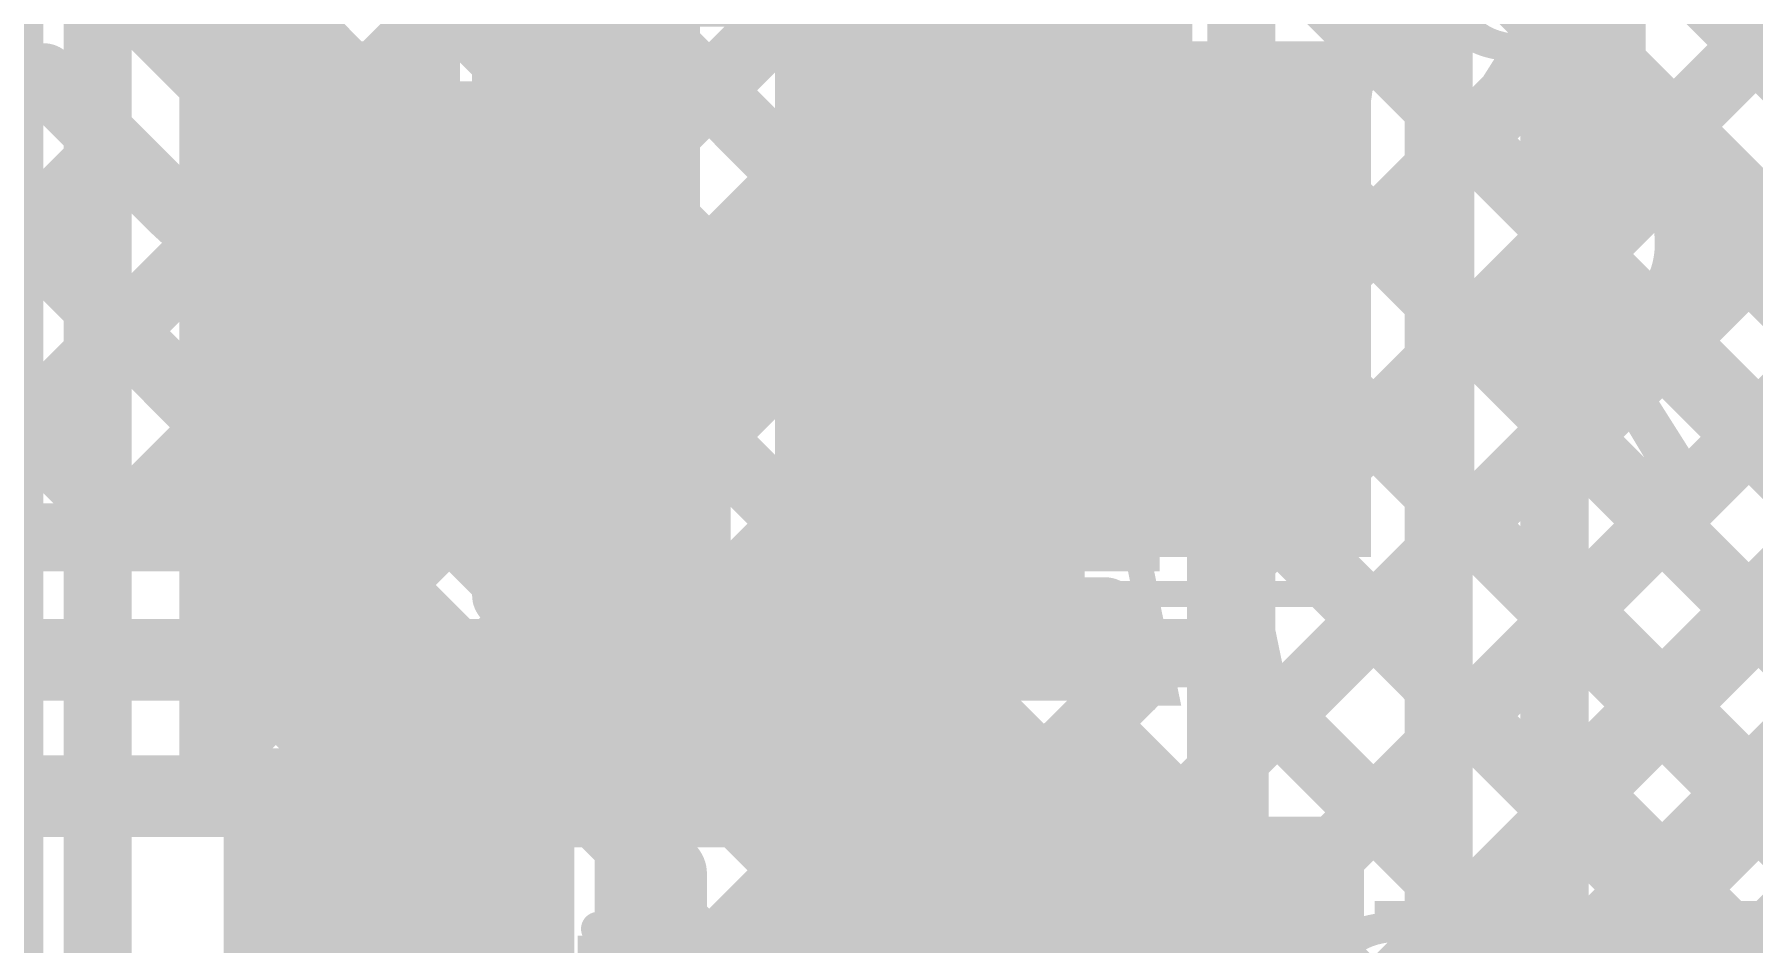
# Model space of a CAD drawing. Header units: millimetres. Extents: x -0.33 to 3.26, y -0.12 to 2.83.
# Drawn here: x 2.2107 to 2.4631, y 1.1175 to 1.2509 of the extents above; entities that cross this region are included whole.
import ezdxf

# ---------------------------------------------------------------- set-up
doc = ezdxf.new("R2010")
doc.units = ezdxf.units.MM
doc.header["$MEASUREMENT"] = 0
for name, color, linetype in [('BottomLayer', 5, 'Continuous'), ('BottomOverlay', 54, 'Continuous'), ('BottomPaste', 16, 'Continuous'), ('BottomSolder', 6, 'Continuous'), ('TopLayer', 1, 'Continuous'), ('TopOverlay', 2, 'Continuous'), ('TopPaste', 8, 'Continuous'), ('TopSolder', 216, 'Continuous'), ('ViaHoleLayer', 16, 'Continuous')]:
    doc.layers.add(name, color=color, linetype=linetype)
doc.styles.add('Arial', font='', dxfattribs={"height": 0.2})
doc.styles.get('Arial').set_extended_font_data('Arial')

# ---------------------------------------------------------------- blocks, each defined once
blk = doc.blocks.new('49MD_8_000_20_20_20_A_46')
at = {"layer": 'TopOverlay', "const_width": 0.01}
blk.add_lwpolyline([(-0.256, -0.094), (0.252, -0.094)], dxfattribs=at)
blk = doc.blocks.new('B3U_1000P_60')
at = {"layer": 'TopLayer'}
for points in [[(-0.08307, 0.03386), (-0.05079, 0.03386), (-0.05079, -0.03386), (-0.08307, -0.03386)], [(0.05079, 0.03386), (0.08307, 0.03386), (0.08307, -0.03386), (0.05079, -0.03386)]]:
    blk.add_hatch(color=1, dxfattribs=at).paths.add_polyline_path(points)
at = {"layer": 'TopPaste'}
for points in [[(-0.08307, 0.03386), (-0.05079, 0.03386), (-0.05079, -0.03386), (-0.08307, -0.03386)], [(0.05079, 0.03386), (0.08307, 0.03386), (0.08307, -0.03386), (0.05079, -0.03386)]]:
    blk.add_hatch(color=8, dxfattribs=at).paths.add_polyline_path(points)
at = {"layer": 'TopSolder'}
for points in [[(-0.08707, 0.03786), (-0.04679, 0.03786), (-0.04679, -0.03786), (-0.08707, -0.03786)], [(0.04679, 0.03786), (0.08707, 0.03786), (0.08707, -0.03786), (0.04679, -0.03786)]]:
    blk.add_hatch(color=216, dxfattribs=at).paths.add_polyline_path(points)
at = {"layer": 'TopOverlay', "const_width": 0.01}
for points in [[(-0.053, 0.054), (0, 0.054)], [(0, 0.054), (0.052, 0.054)], [(-0.053, -0.054), (0, -0.054)], [(0, -0.054), (0.052, -0.054)]]:
    blk.add_lwpolyline(points, dxfattribs=at)
at = {"layer": 'TopOverlay', "const_width": 0.005}
for points in [[(-0.0555, 0.054, 1), (-0.0505, 0.054, 1)], [(-0.0025, 0.054, 1), (0.0025, 0.054, 1)], [(-0.0025, 0.054, 1), (0.0025, 0.054, 1)], [(0.0495, 0.054, 1), (0.0545, 0.054, 1)], [(-0.0555, -0.054, 1), (-0.0505, -0.054, 1)], [(-0.0025, -0.054, 1), (0.0025, -0.054, 1)], [(-0.0025, -0.054, 1), (0.0025, -0.054, 1)], [(0.0495, -0.054, 1), (0.0545, -0.054, 1)]]:
    blk.add_lwpolyline(points, format="xyb", close=True, dxfattribs=at)
blk = doc.blocks.new('R__0402_B_63')
at = {"layer": 'BottomLayer'}
for points in [[(-0.0095, 0.0125), (-0.0095, -0.0125), (-0.0275, -0.0125), (-0.0275, 0.0125)], [(0.0275, 0.0125), (0.0275, -0.0125), (0.0095, -0.0125), (0.0095, 0.0125)]]:
    blk.add_hatch(color=5, dxfattribs=at).paths.add_polyline_path(points)
at = {"layer": 'BottomPaste'}
for points in [[(-0.0095, 0.0125), (-0.0095, -0.0125), (-0.0275, -0.0125), (-0.0275, 0.0125)], [(0.0275, 0.0125), (0.0275, -0.0125), (0.0095, -0.0125), (0.0095, 0.0125)]]:
    blk.add_hatch(color=16, dxfattribs=at).paths.add_polyline_path(points)
at = {"layer": 'BottomSolder'}
for points in [[(-0.0055, 0.0165), (-0.0055, -0.0165), (-0.0315, -0.0165), (-0.0315, 0.0165)], [(0.0315, 0.0165), (0.0315, -0.0165), (0.0055, -0.0165), (0.0055, 0.0165)]]:
    blk.add_hatch(color=6, dxfattribs=at).paths.add_polyline_path(points)
at = {"layer": 'BottomOverlay', "const_width": 0.01}
for points in [[(0.034, 0.019), (-0.034, 0.019)], [(-0.034, 0.019), (-0.034, -0.019)], [(0.034, 0.019), (0.034, -0.019)], [(0.034, -0.019), (-0.034, -0.019)]]:
    blk.add_lwpolyline(points, dxfattribs=at)
at = {"layer": 'BottomOverlay', "const_width": 0.005}
for points in [[(-0.0365, 0.019, 1), (-0.0315, 0.019, 1)], [(-0.0365, 0.019, 1), (-0.0315, 0.019, 1)], [(0.0315, 0.019, 1), (0.0365, 0.019, 1)], [(0.0315, 0.019, 1), (0.0365, 0.019, 1)], [(-0.0365, -0.019, 1), (-0.0315, -0.019, 1)], [(-0.0365, -0.019, 1), (-0.0315, -0.019, 1)], [(0.0315, -0.019, 1), (0.0365, -0.019, 1)], [(0.0315, -0.019, 1), (0.0365, -0.019, 1)]]:
    blk.add_lwpolyline(points, format="xyb", close=True, dxfattribs=at)
blk = doc.blocks.new('C__0402_B_74')
at = {"layer": 'BottomLayer'}
for points in [[(-0.0095, 0.0125), (-0.0095, -0.0125), (-0.0275, -0.0125), (-0.0275, 0.0125)], [(0.0275, 0.0125), (0.0275, -0.0125), (0.0095, -0.0125), (0.0095, 0.0125)]]:
    blk.add_hatch(color=5, dxfattribs=at).paths.add_polyline_path(points)
at = {"layer": 'BottomPaste'}
for points in [[(-0.0095, 0.0125), (-0.0095, -0.0125), (-0.0275, -0.0125), (-0.0275, 0.0125)], [(0.0275, 0.0125), (0.0275, -0.0125), (0.0095, -0.0125), (0.0095, 0.0125)]]:
    blk.add_hatch(color=16, dxfattribs=at).paths.add_polyline_path(points)
at = {"layer": 'BottomSolder'}
for points in [[(-0.0055, 0.0165), (-0.0055, -0.0165), (-0.0315, -0.0165), (-0.0315, 0.0165)], [(0.0315, 0.0165), (0.0315, -0.0165), (0.0055, -0.0165), (0.0055, 0.0165)]]:
    blk.add_hatch(color=6, dxfattribs=at).paths.add_polyline_path(points)
at = {"layer": 'BottomOverlay', "const_width": 0.01}
for points in [[(-0.034, -0.0185), (-0.034, 0.019)], [(-0.034, 0.019), (0.034, 0.019)], [(0.034, -0.0185), (0.034, 0.019)], [(-0.034, -0.0185), (0.034, -0.0185)]]:
    blk.add_lwpolyline(points, dxfattribs=at)
at = {"layer": 'BottomOverlay', "const_width": 0.005}
for points in [[(-0.0365, 0.019, 1), (-0.0315, 0.019, 1)], [(-0.0365, 0.019, 1), (-0.0315, 0.019, 1)], [(0.0315, 0.019, 1), (0.0365, 0.019, 1)], [(0.0315, 0.019, 1), (0.0365, 0.019, 1)], [(-0.0365, -0.0185, 1), (-0.0315, -0.0185, 1)], [(-0.0365, -0.0185, 1), (-0.0315, -0.0185, 1)], [(0.0315, -0.0185, 1), (0.0365, -0.0185, 1)], [(0.0315, -0.0185, 1), (0.0365, -0.0185, 1)]]:
    blk.add_lwpolyline(points, format="xyb", close=True, dxfattribs=at)
blk = doc.blocks.new('R__0402_B_232')
at = {"layer": 'BottomLayer'}
for points in [[(-0.0095, 0.0125), (-0.0095, -0.0125), (-0.0275, -0.0125), (-0.0275, 0.0125)], [(0.0275, 0.0125), (0.0275, -0.0125), (0.0095, -0.0125), (0.0095, 0.0125)]]:
    blk.add_hatch(color=5, dxfattribs=at).paths.add_polyline_path(points)
at = {"layer": 'BottomPaste'}
for points in [[(-0.0095, 0.0125), (-0.0095, -0.0125), (-0.0275, -0.0125), (-0.0275, 0.0125)], [(0.0275, 0.0125), (0.0275, -0.0125), (0.0095, -0.0125), (0.0095, 0.0125)]]:
    blk.add_hatch(color=16, dxfattribs=at).paths.add_polyline_path(points)
at = {"layer": 'BottomSolder'}
for points in [[(-0.0055, 0.0165), (-0.0055, -0.0165), (-0.0315, -0.0165), (-0.0315, 0.0165)], [(0.0315, 0.0165), (0.0315, -0.0165), (0.0055, -0.0165), (0.0055, 0.0165)]]:
    blk.add_hatch(color=6, dxfattribs=at).paths.add_polyline_path(points)
at = {"layer": 'BottomOverlay', "const_width": 0.005}
for points in [[(-0.0325, 0.0175), (-0.0325, -0.0175)], [(-0.0085, 0.0175), (-0.0325, 0.0175)], [(0.0325, 0.0175), (0.0085, 0.0175)], [(0.0325, 0.0175), (0.0325, -0.0175)], [(-0.0085, -0.0175), (-0.0325, -0.0175)], [(0.0325, -0.0175), (0.0085, -0.0175)]]:
    blk.add_lwpolyline(points, dxfattribs=at)
at = {"layer": 'BottomOverlay', "const_width": 0.0025}
for points in [[(-0.03375, 0.0175, 1), (-0.03125, 0.0175, 1)], [(-0.03375, 0.0175, 1), (-0.03125, 0.0175, 1)], [(-0.00975, 0.0175, 1), (-0.00725, 0.0175, 1)], [(0.00725, 0.0175, 1), (0.00975, 0.0175, 1)], [(0.03125, 0.0175, 1), (0.03375, 0.0175, 1)], [(0.03125, 0.0175, 1), (0.03375, 0.0175, 1)], [(-0.03375, -0.0175, 1), (-0.03125, -0.0175, 1)], [(-0.03375, -0.0175, 1), (-0.03125, -0.0175, 1)], [(-0.00975, -0.0175, 1), (-0.00725, -0.0175, 1)], [(0.00725, -0.0175, 1), (0.00975, -0.0175, 1)], [(0.03125, -0.0175, 1), (0.03375, -0.0175, 1)], [(0.03125, -0.0175, 1), (0.03375, -0.0175, 1)]]:
    blk.add_lwpolyline(points, format="xyb", close=True, dxfattribs=at)
blk = doc.blocks.new('LED_SMT_252')
at = {"layer": 'TopLayer'}
for points in [[(-0.06, 0.03), (-0.02, 0.03), (-0.02, -0.03), (-0.06, -0.03)], [(0.02, 0.03), (0.06, 0.03), (0.06, -0.03), (0.02, -0.03)]]:
    blk.add_hatch(color=1, dxfattribs=at).paths.add_polyline_path(points)
at = {"layer": 'TopOverlay'}
blk.add_hatch(color=2, dxfattribs=at).paths.add_polyline_path([(0.1, 0.037), (0.064, 0.037), (0.064, -0.037), (0.1, -0.037)])
at = {"layer": 'TopPaste'}
for points in [[(-0.06, 0.03), (-0.02, 0.03), (-0.02, -0.03), (-0.06, -0.03)], [(0.02, 0.03), (0.06, 0.03), (0.06, -0.03), (0.02, -0.03)]]:
    blk.add_hatch(color=8, dxfattribs=at).paths.add_polyline_path(points)
at = {"layer": 'TopSolder'}
for points in [[(-0.064, 0.034), (-0.016, 0.034), (-0.016, -0.034), (-0.064, -0.034)], [(0.016, 0.034), (0.064, 0.034), (0.064, -0.034), (0.016, -0.034)]]:
    blk.add_hatch(color=216, dxfattribs=at).paths.add_polyline_path(points)
at = {"layer": 'TopOverlay', "const_width": 0.005}
for points in [[(-0.065, -0.035), (-0.065, 0.035)], [(-0.065, 0.035), (0.065, 0.035)], [(0.065, -0.035), (0.065, 0.035)], [(-0.065, -0.035), (0.065, -0.035)]]:
    blk.add_lwpolyline(points, dxfattribs=at)
at = {"layer": 'TopOverlay', "const_width": 0.0025}
for points in [[(-0.06625, 0.035, 1), (-0.06375, 0.035, 1)], [(-0.06625, 0.035, 1), (-0.06375, 0.035, 1)], [(0.06375, 0.035, 1), (0.06625, 0.035, 1)], [(0.06375, 0.035, 1), (0.06625, 0.035, 1)], [(-0.06625, -0.035, 1), (-0.06375, -0.035, 1)], [(-0.06625, -0.035, 1), (-0.06375, -0.035, 1)], [(0.06375, -0.035, 1), (0.06625, -0.035, 1)], [(0.06375, -0.035, 1), (0.06625, -0.035, 1)]]:
    blk.add_lwpolyline(points, format="xyb", close=True, dxfattribs=at)

msp = doc.modelspace()

# ---------------------------------------------------------------- hatches: boundary and pattern name
at = {"layer": 'BottomLayer'}
msp.add_hatch(color=5, dxfattribs=at).paths.add_polyline_path([(2.32, 1.172), (2.376, 1.172), (2.376, 1.254), (2.32, 1.254)])
h = msp.add_hatch(color=5, dxfattribs=at)
edge = h.paths.add_edge_path()
edge.add_arc((2.359, 1.213), 0.01181, 0, 360)
h = msp.add_hatch(color=5, dxfattribs=at)
edge = h.paths.add_edge_path()
edge.add_arc((2.25307, 1.212), 0.01181, 0, 360)
at = {"layer": 'TopLayer'}
h = msp.add_hatch(color=1, dxfattribs=at)
edge = h.paths.add_edge_path()
edge.add_arc((2.359, 1.213), 0.01181, 0, 360)
h = msp.add_hatch(color=1, dxfattribs=at)
edge = h.paths.add_edge_path()
edge.add_arc((2.25307, 1.212), 0.01181, 0, 360)
at = {"layer": 'ViaHoleLayer'}
h = msp.add_hatch(color=16, dxfattribs=at)
edge = h.paths.add_edge_path()
edge.add_arc((2.25307, 1.212), 0.00591, 0, 360)
h = msp.add_hatch(color=16, dxfattribs=at)
edge = h.paths.add_edge_path()
edge.add_arc((2.359, 1.213), 0.00591, 0, 360)

# ---------------------------------------------------------------- linework, layer by layer
at = {"layer": 'BottomLayer'}
for points, const_width in [([(2.29832, 1.35881), (2.488, 1.16913)], 0.01), ([(2.3266, 1.35881), (2.488, 1.19741)], 0.01), ([(2.35489, 1.35881), (2.488, 1.2257)], 0.01), ([(2.388, 1.23034), (2.488, 1.33034)], 0.01), ([(2.388, 1.20206), (2.488, 1.30206)], 0.01), ([(2.388, 1.17378), (2.488, 1.27378)], 0.01), ([(2.388, 1.16), (2.388, 1.266)], 0.01), ([(2.2195, 1.26258), (2.24409, 1.238)], 0.012), ([(2.15799, 1.24458), (2.22557, 1.177)], 0.01), ([(2.20424, 1.24458), (2.21205, 1.24458)], 0.01), ([(2.21205, 1.24458), (2.23133, 1.2253)], 0.01), ([(2.3245, 1.08199), (2.488, 1.24549)], 0.01), ([(2.388, 1.24084), (2.488, 1.14084)], 0.01), ([(2.19228, 1.23858), (2.25385, 1.177)], 0.01), ([(2.24409, 1.238), (2.2955, 1.238)], 0.012), ([(2.3325, 1.238), (2.353, 1.238)], 0.012), ([(2.353, 1.238), (2.359, 1.232)], 0.012), ([(2.16495, 1.177), (2.22229, 1.23434)], 0.01), ([(2.359, 1.213), (2.359, 1.232)], 0.012), ([(2.19323, 1.177), (2.23749, 1.22125)], 0.01), ([(2.22152, 1.177), (2.26452, 1.22)], 0.01), ([(2.23812, 1.22102), (2.28214, 1.177)], 0.01), ([(2.24409, 1.22), (2.2745, 1.22)], 0.01), ([(2.25307, 1.19793), (2.25307, 1.212)], 0.025), ([(2.26742, 1.22), (2.308, 1.17942)], 0.01), ([(2.2745, 1.2135), (2.2745, 1.22)], 0.01), ([(2.28745, 1.01666), (2.488, 1.21721)], 0.01), ([(2.2498, 1.177), (2.2863, 1.2135)], 0.01), ([(2.2745, 1.2135), (2.308, 1.2135)], 0.01), ([(2.30221, 1.2135), (2.308, 1.20771)], 0.01), ([(2.308, 1.177), (2.308, 1.2135)], 0.01), ([(2.359, 1.195), (2.359, 1.213)], 0.012), ([(2.388, 1.21256), (2.488, 1.11256)], 0.01), ([(2.27809, 1.177), (2.308, 1.20691)], 0.01), ([(2.25307, 1.19793), (2.264, 1.187)], 0.025), ([(2.264, 1.187), (2.2955, 1.187)], 0.025), ([(2.351, 1.187), (2.359, 1.195)], 0.012), ([(2.359, 1.168), (2.359, 1.195)], 0.012), ([(2.3016, 1.00252), (2.488, 1.18892)], 0.01), ([(2.3325, 1.187), (2.351, 1.187)], 0.012), ([(2.388, 1.18428), (2.488, 1.08428)], 0.01), ([(2.0302, 1.177), (2.308, 1.177)], 0.01), ([(2.35, 1.159), (2.359, 1.168)], 0.012), ([(2.02274, 1.159), (2.35, 1.159)], 0.012), ([(2.3155, 0.98814), (2.488, 1.16064)], 0.01), ([(2.37512, 1.16), (2.388, 1.16)], 0.01), ([(2.38399, 1.16), (2.488, 1.05599)], 0.01), ([(2.36275, 1.1463), (2.3717, 1.15525)], 0.01), ([(2.36608, 1.14963), (2.47808, 1.03763)], 0.01), ([(2.31555, 1.141), (2.35, 1.141)], 0.01), ([(2.31814, 1.141), (2.44751, 1.01163)], 0.01), ([(2.32022, 1.13428), (2.32694, 1.141)], 0.01), ([(2.3245, 1.11028), (2.3564, 1.14218)], 0.01), ([(2.34642, 1.141), (2.46081, 1.02662)], 0.01), ([(2.00958, 1.139), (2.2921, 1.139)], 0.012), ([(2.2921, 1.139), (2.3035, 1.1276)], 0.012), ([(2.3035, 1.102), (2.3035, 1.1276)], 0.012), ([(2.3245, 1.0775), (2.3245, 1.1265)], 0.01)]:
    msp.add_lwpolyline(points, dxfattribs=dict(at, const_width=const_width))
for points, const_width in [([(2.20955, 1.24458, 1), (2.21455, 1.24458, 1)], 0.005), ([(2.20955, 1.24458, 1), (2.21455, 1.24458, 1)], 0.005), ([(2.3855, 1.24084, 1), (2.3905, 1.24084, 1)], 0.005), ([(2.24109, 1.238, 1), (2.24709, 1.238, 1)], 0.006), ([(2.24109, 1.238, 1), (2.24709, 1.238, 1)], 0.006), ([(2.2925, 1.238, 1), (2.2985, 1.238, 1)], 0.006), ([(2.3295, 1.238, 1), (2.3355, 1.238, 1)], 0.006), ([(2.35, 1.238, 1), (2.356, 1.238, 1)], 0.006), ([(2.35, 1.238, 1), (2.356, 1.238, 1)], 0.006), ([(2.21979, 1.23434, 1), (2.22479, 1.23434, 1)], 0.005), ([(2.356, 1.232, 1), (2.362, 1.232, 1)], 0.006), ([(2.356, 1.232, 1), (2.362, 1.232, 1)], 0.006), ([(2.3855, 1.23034, 1), (2.3905, 1.23034, 1)], 0.005), ([(2.22883, 1.2253, 1), (2.23383, 1.2253, 1)], 0.005), ([(2.22883, 1.2253, 1), (2.23383, 1.2253, 1)], 0.005), ([(2.22886, 1.22527, 1), (2.23386, 1.22527, 1)], 0.005), ([(2.23499, 1.22125, 1), (2.23999, 1.22125, 1)], 0.005), ([(2.23562, 1.22102, 1), (2.24062, 1.22102, 1)], 0.005), ([(2.24159, 1.22, 1), (2.24659, 1.22, 1)], 0.005), ([(2.24159, 1.22, 1), (2.24659, 1.22, 1)], 0.005), ([(2.24159, 1.22, 1), (2.24659, 1.22, 1)], 0.005), ([(2.24682, 1.212, 1), (2.25932, 1.212, 1)], 0.0125), ([(2.26202, 1.22, 1), (2.26702, 1.22, 1)], 0.005), ([(2.26492, 1.22, 1), (2.26992, 1.22, 1)], 0.005), ([(2.272, 1.22, 1), (2.277, 1.22, 1)], 0.005), ([(2.272, 1.22, 1), (2.277, 1.22, 1)], 0.005), ([(2.272, 1.2135, 1), (2.277, 1.2135, 1)], 0.005), ([(2.272, 1.2135, 1), (2.277, 1.2135, 1)], 0.005), ([(2.2838, 1.2135, 1), (2.2888, 1.2135, 1)], 0.005), ([(2.29971, 1.2135, 1), (2.30471, 1.2135, 1)], 0.005), ([(2.3055, 1.2135, 1), (2.3105, 1.2135, 1)], 0.005), ([(2.3055, 1.2135, 1), (2.3105, 1.2135, 1)], 0.005), ([(2.356, 1.213, 1), (2.362, 1.213, 1)], 0.006), ([(2.356, 1.213, 1), (2.362, 1.213, 1)], 0.006), ([(2.3855, 1.21256, 1), (2.3905, 1.21256, 1)], 0.005), ([(2.3055, 1.20771, 1), (2.3105, 1.20771, 1)], 0.005), ([(2.3055, 1.20691, 1), (2.3105, 1.20691, 1)], 0.005), ([(2.24682, 1.19793, 1), (2.25932, 1.19793, 1)], 0.0125), ([(2.24682, 1.19793, 1), (2.25932, 1.19793, 1)], 0.0125), ([(2.3855, 1.20206, 1), (2.3905, 1.20206, 1)], 0.005), ([(2.25775, 1.187, 1), (2.27025, 1.187, 1)], 0.0125), ([(2.25775, 1.187, 1), (2.27025, 1.187, 1)], 0.0125), ([(2.28925, 1.187, 1), (2.30175, 1.187, 1)], 0.0125), ([(2.356, 1.195, 1), (2.362, 1.195, 1)], 0.006), ([(2.356, 1.195, 1), (2.362, 1.195, 1)], 0.006), ([(2.356, 1.195, 1), (2.362, 1.195, 1)], 0.006), ([(2.3295, 1.187, 1), (2.3355, 1.187, 1)], 0.006), ([(2.348, 1.187, 1), (2.354, 1.187, 1)], 0.006), ([(2.348, 1.187, 1), (2.354, 1.187, 1)], 0.006), ([(2.3855, 1.18428, 1), (2.3905, 1.18428, 1)], 0.005), ([(2.3055, 1.17942, 1), (2.3105, 1.17942, 1)], 0.005), ([(2.21902, 1.177, 1), (2.22402, 1.177, 1)], 0.005), ([(2.22307, 1.177, 1), (2.22807, 1.177, 1)], 0.005), ([(2.2473, 1.177, 1), (2.2523, 1.177, 1)], 0.005), ([(2.25135, 1.177, 1), (2.25635, 1.177, 1)], 0.005), ([(2.27559, 1.177, 1), (2.28059, 1.177, 1)], 0.005), ([(2.27964, 1.177, 1), (2.28464, 1.177, 1)], 0.005), ([(2.3055, 1.177, 1), (2.3105, 1.177, 1)], 0.005), ([(2.3055, 1.177, 1), (2.3105, 1.177, 1)], 0.005), ([(2.3855, 1.17378, 1), (2.3905, 1.17378, 1)], 0.005), ([(2.356, 1.168, 1), (2.362, 1.168, 1)], 0.006), ([(2.356, 1.168, 1), (2.362, 1.168, 1)], 0.006), ([(2.347, 1.159, 1), (2.353, 1.159, 1)], 0.006), ([(2.347, 1.159, 1), (2.353, 1.159, 1)], 0.006), ([(2.37262, 1.16, 1), (2.37762, 1.16, 1)], 0.005), ([(2.37262, 1.16, 1), (2.37762, 1.16, 1)], 0.005), ([(2.37262, 1.16, 1), (2.37762, 1.16, 1)], 0.005), ([(2.38149, 1.16, 1), (2.38649, 1.16, 1)], 0.005), ([(2.3855, 1.16, 1), (2.3905, 1.16, 1)], 0.005), ([(2.3855, 1.16, 1), (2.3905, 1.16, 1)], 0.005), ([(2.3692, 1.15525, 1), (2.3742, 1.15525, 1)], 0.005), ([(2.3692, 1.15525, 1), (2.3742, 1.15525, 1)], 0.005), ([(2.36923, 1.15527, 1), (2.37423, 1.15527, 1)], 0.005), ([(2.36358, 1.14963, 1), (2.36858, 1.14963, 1)], 0.005), ([(2.36023, 1.14627, 1), (2.36523, 1.14627, 1)], 0.005), ([(2.36025, 1.1463, 1), (2.36525, 1.1463, 1)], 0.005), ([(2.36025, 1.1463, 1), (2.36525, 1.1463, 1)], 0.005), ([(2.31305, 1.141, 1), (2.31805, 1.141, 1)], 0.005), ([(2.31564, 1.141, 1), (2.32064, 1.141, 1)], 0.005), ([(2.32444, 1.141, 1), (2.32944, 1.141, 1)], 0.005), ([(2.34392, 1.141, 1), (2.34892, 1.141, 1)], 0.005), ([(2.3475, 1.141, 1), (2.3525, 1.141, 1)], 0.005), ([(2.3475, 1.141, 1), (2.3525, 1.141, 1)], 0.005), ([(2.3475, 1.141, 1), (2.3525, 1.141, 1)], 0.005), ([(2.3539, 1.14218, 1), (2.3589, 1.14218, 1)], 0.005), ([(2.2891, 1.139, 1), (2.2951, 1.139, 1)], 0.006), ([(2.2891, 1.139, 1), (2.2951, 1.139, 1)], 0.006), ([(2.3137, 1.14035, 1), (2.3187, 1.14035, 1)], 0.005), ([(2.31373, 1.14033, 1), (2.31873, 1.14033, 1)], 0.005), ([(2.31772, 1.13428, 1), (2.32272, 1.13428, 1)], 0.005), ([(2.3005, 1.1276, 1), (2.3065, 1.1276, 1)], 0.006), ([(2.3005, 1.1276, 1), (2.3065, 1.1276, 1)], 0.006), ([(2.319, 1.1276, 1), (2.324, 1.1276, 1)], 0.005), ([(2.319, 1.1276, 1), (2.324, 1.1276, 1)], 0.005), ([(2.322, 1.1265, 1), (2.327, 1.1265, 1)], 0.005)]:
    msp.add_lwpolyline(points, format="xyb", close=True, dxfattribs=dict(at, const_width=const_width))
at = {"layer": 'BottomLayer', "const_width": 0.01}
for points in [[(2.24409, 1.22, -0.199396), (2.23133, 1.2253)], [(2.24409, 1.22, -0.198912), (2.23136, 1.22527)], [(2.37512, 1.16, -0.081859), (2.3717, 1.15525)], [(2.37512, 1.16, -0.08139), (2.37173, 1.15527)], [(2.36275, 1.1463, -0.199396), (2.35, 1.141)], [(2.36273, 1.14627, -0.198912), (2.35, 1.141)], [(2.3162, 1.14035, -0.199396), (2.3215, 1.1276)], [(2.31623, 1.14033, -0.198912), (2.3215, 1.1276)]]:
    msp.add_lwpolyline(points, format="xyb", dxfattribs=at)
at = {"layer": 'TopLayer'}
for points, const_width in [([(2.22, 1.089), (2.22, 1.458)], 0.01), ([(2.237, 1.141), (2.237, 1.41696)], 0.01), ([(2.237, 1.36639), (2.35879, 1.2446)], 0.01), ([(2.355, 1.3593), (2.54581, 1.1685)], 0.012), ([(2.237, 1.34093), (2.34539, 1.23254)], 0.01), ([(2.237, 1.24622), (2.32237, 1.33159)], 0.01), ([(2.237, 1.22077), (2.3351, 1.31886)], 0.01), ([(2.237, 1.31548), (2.33552, 1.21696)], 0.01), ([(2.237, 1.19531), (2.34782, 1.30614)], 0.01), ([(2.237, 1.16986), (2.36055, 1.29341)], 0.01), ([(2.237, 1.29002), (2.35879, 1.16823)], 0.01), ([(2.237, 1.1444), (2.37328, 1.28068)], 0.01), ([(2.237, 1.26456), (2.368, 1.13356)], 0.01), ([(2.417, 0.893), (2.417, 1.261)], 0.01), ([(2.35879, 1.23681), (2.35879, 1.25786)], 0.01), ([(2.434, 1.25485), (2.53306, 1.15579)], 0.01), ([(2.434, 0.90967), (2.434, 1.25485)], 0.01), ([(2.434, 1.23958), (2.44163, 1.24721)], 0.01), ([(2.434, 1.24575), (2.75975, 0.92)], 0.01), ([(2.35442, 1.23637), (2.35879, 1.24073)], 0.01), ([(2.237, 1.23911), (2.368, 1.10811)], 0.01), ([(2.434, 1.21412), (2.45436, 1.23448)], 0.01), ([(2.434, 1.18867), (2.46709, 1.22176)], 0.01), ([(2.25307, 1.16893), (2.25307, 1.212)], 0.025), ([(2.434, 1.2203), (2.6183, 1.036)], 0.01), ([(2.25906, 1.141), (2.33563, 1.21758)], 0.01), ([(2.237, 1.21365), (2.368, 1.08265)], 0.01), ([(2.359, 1.213), (2.36, 1.212)], 0.012), ([(2.36, 1.212), (2.38693, 1.212)], 0.012), ([(2.386, 1.21107), (2.38693, 1.212)], 0.012), ([(2.386, 0.865), (2.386, 1.21107)], 0.012), ([(2.434, 1.16321), (2.47982, 1.20903)], 0.01), ([(2.28451, 1.141), (2.34096, 1.19745)], 0.01), ([(2.434, 1.13775), (2.49255, 1.1963)], 0.01), ([(2.434, 1.19484), (2.59284, 1.036)], 0.01), ([(2.298, 1.12903), (2.35817, 1.1892)], 0.01), ([(2.35879, 1.16614), (2.35879, 1.18919)], 0.01), ([(2.237, 1.1882), (2.2842, 1.141)], 0.01), ([(2.434, 1.1123), (2.50527, 1.18357)], 0.01), ([(2.25307, 1.16893), (2.2705, 1.1515)], 0.025), ([(2.434, 1.08684), (2.518, 1.17084)], 0.01), ([(2.434, 1.16939), (2.56739, 1.036)], 0.01), ([(2.298, 1.10358), (2.36056, 1.16614)], 0.01), ([(2.35879, 1.16614), (2.368, 1.16614)], 0.01), ([(2.36088, 1.16614), (2.368, 1.15902)], 0.01), ([(2.368, 0.88059), (2.368, 1.16614)], 0.01), ([(2.237, 1.16274), (2.25874, 1.141)], 0.01), ([(2.2705, 1.1515), (2.3335, 1.1515)], 0.025), ([(2.3335, 1.1515), (2.346, 1.139)], 0.025), ([(2.298, 1.07812), (2.368, 1.14812)], 0.01), ([(2.346, 1.103), (2.346, 1.139)], 0.025), ([(2.434, 1.14393), (2.54193, 1.036)], 0.01), ([(2.237, 1.141), (2.298, 1.141)], 0.01), ([(2.298, 1.057), (2.298, 1.141)], 0.01), ([(2.298, 1.1272), (2.368, 1.0572)], 0.01), ([(2.23933, 0.994), (2.368, 1.12267)], 0.01), ([(2.434, 1.11848), (2.51648, 1.036)], 0.01)]:
    msp.add_lwpolyline(points, dxfattribs=dict(at, const_width=const_width))
for points, const_width in [([(2.4315, 1.25485, 1), (2.4365, 1.25485, 1)], 0.005), ([(2.4315, 1.25485, 1), (2.4365, 1.25485, 1)], 0.005), ([(2.43913, 1.24721, 1), (2.44413, 1.24721, 1)], 0.005), ([(2.2345, 1.24622, 1), (2.2395, 1.24622, 1)], 0.005), ([(2.35629, 1.2446, 1), (2.36129, 1.2446, 1)], 0.005), ([(2.4315, 1.24575, 1), (2.4365, 1.24575, 1)], 0.005), ([(2.35629, 1.24073, 1), (2.36129, 1.24073, 1)], 0.005), ([(2.4315, 1.23958, 1), (2.4365, 1.23958, 1)], 0.005), ([(2.2345, 1.23911, 1), (2.2395, 1.23911, 1)], 0.005), ([(2.35192, 1.23637, 1), (2.35692, 1.23637, 1)], 0.005), ([(2.35629, 1.23681, 1), (2.36129, 1.23681, 1)], 0.005), ([(2.35629, 1.23681, 1), (2.36129, 1.23681, 1)], 0.005), ([(2.45186, 1.23448, 1), (2.45686, 1.23448, 1)], 0.005), ([(2.34289, 1.23254, 1), (2.34789, 1.23254, 1)], 0.005), ([(2.46459, 1.22176, 1), (2.46959, 1.22176, 1)], 0.005), ([(2.2345, 1.22077, 1), (2.2395, 1.22077, 1)], 0.005), ([(2.24682, 1.212, 1), (2.25932, 1.212, 1)], 0.0125), ([(2.4315, 1.2203, 1), (2.4365, 1.2203, 1)], 0.005), ([(2.33302, 1.21696, 1), (2.33802, 1.21696, 1)], 0.005), ([(2.33313, 1.21758, 1), (2.33813, 1.21758, 1)], 0.005), ([(2.2345, 1.21365, 1), (2.2395, 1.21365, 1)], 0.005), ([(2.356, 1.213, 1), (2.362, 1.213, 1)], 0.006), ([(2.357, 1.212, 1), (2.363, 1.212, 1)], 0.006), ([(2.357, 1.212, 1), (2.363, 1.212, 1)], 0.006), ([(2.383, 1.21107, 1), (2.389, 1.21107, 1)], 0.006), ([(2.383, 1.21107, 1), (2.389, 1.21107, 1)], 0.006), ([(2.38393, 1.212, 1), (2.38993, 1.212, 1)], 0.006), ([(2.38393, 1.212, 1), (2.38993, 1.212, 1)], 0.006), ([(2.4315, 1.21412, 1), (2.4365, 1.21412, 1)], 0.005), ([(2.33846, 1.19745, 1), (2.34346, 1.19745, 1)], 0.005), ([(2.2345, 1.19531, 1), (2.2395, 1.19531, 1)], 0.005), ([(2.4315, 1.19484, 1), (2.4365, 1.19484, 1)], 0.005), ([(2.35567, 1.1892, 1), (2.36067, 1.1892, 1)], 0.005), ([(2.35629, 1.18919, 1), (2.36129, 1.18919, 1)], 0.005), ([(2.35629, 1.18919, 1), (2.36129, 1.18919, 1)], 0.005), ([(2.2345, 1.1882, 1), (2.2395, 1.1882, 1)], 0.005), ([(2.4315, 1.18867, 1), (2.4365, 1.18867, 1)], 0.005), ([(2.24682, 1.16893, 1), (2.25932, 1.16893, 1)], 0.0125), ([(2.24682, 1.16893, 1), (2.25932, 1.16893, 1)], 0.0125), ([(2.2345, 1.16986, 1), (2.2395, 1.16986, 1)], 0.005), ([(2.4315, 1.16939, 1), (2.4365, 1.16939, 1)], 0.005), ([(2.35629, 1.16823, 1), (2.36129, 1.16823, 1)], 0.005), ([(2.35629, 1.16614, 1), (2.36129, 1.16614, 1)], 0.005), ([(2.35629, 1.16614, 1), (2.36129, 1.16614, 1)], 0.005), ([(2.35806, 1.16614, 1), (2.36306, 1.16614, 1)], 0.005), ([(2.35838, 1.16614, 1), (2.36338, 1.16614, 1)], 0.005), ([(2.3655, 1.16614, 1), (2.3705, 1.16614, 1)], 0.005), ([(2.3655, 1.16614, 1), (2.3705, 1.16614, 1)], 0.005), ([(2.2345, 1.16274, 1), (2.2395, 1.16274, 1)], 0.005), ([(2.4315, 1.16321, 1), (2.4365, 1.16321, 1)], 0.005), ([(2.26425, 1.1515, 1), (2.27675, 1.1515, 1)], 0.0125), ([(2.26425, 1.1515, 1), (2.27675, 1.1515, 1)], 0.0125), ([(2.32725, 1.1515, 1), (2.33975, 1.1515, 1)], 0.0125), ([(2.32725, 1.1515, 1), (2.33975, 1.1515, 1)], 0.0125), ([(2.3655, 1.15902, 1), (2.3705, 1.15902, 1)], 0.005), ([(2.33975, 1.139, 1), (2.35225, 1.139, 1)], 0.0125), ([(2.33975, 1.139, 1), (2.35225, 1.139, 1)], 0.0125), ([(2.3655, 1.14812, 1), (2.3705, 1.14812, 1)], 0.005), ([(2.2345, 1.1444, 1), (2.2395, 1.1444, 1)], 0.005), ([(2.4315, 1.14393, 1), (2.4365, 1.14393, 1)], 0.005), ([(2.2345, 1.141, 1), (2.2395, 1.141, 1)], 0.005), ([(2.2345, 1.141, 1), (2.2395, 1.141, 1)], 0.005), ([(2.25624, 1.141, 1), (2.26124, 1.141, 1)], 0.005), ([(2.25656, 1.141, 1), (2.26156, 1.141, 1)], 0.005), ([(2.2817, 1.141, 1), (2.2867, 1.141, 1)], 0.005), ([(2.28201, 1.141, 1), (2.28701, 1.141, 1)], 0.005), ([(2.2955, 1.141, 1), (2.3005, 1.141, 1)], 0.005), ([(2.2955, 1.141, 1), (2.3005, 1.141, 1)], 0.005), ([(2.4315, 1.13775, 1), (2.4365, 1.13775, 1)], 0.005), ([(2.3655, 1.13356, 1), (2.3705, 1.13356, 1)], 0.005), ([(2.2955, 1.12903, 1), (2.3005, 1.12903, 1)], 0.005), ([(2.2955, 1.1272, 1), (2.3005, 1.1272, 1)], 0.005), ([(2.3655, 1.12267, 1), (2.3705, 1.12267, 1)], 0.005), ([(2.4315, 1.11848, 1), (2.4365, 1.11848, 1)], 0.005)]:
    msp.add_lwpolyline(points, format="xyb", close=True, dxfattribs=dict(at, const_width=const_width))
at = {"layer": 'TopLayer', "const_width": 0.01}
msp.add_lwpolyline([(2.35879, 1.18919, -0.991111), (2.35879, 1.23681)], format="xyb", dxfattribs=at)

# ---------------------------------------------------------------- block references
for name, p, rotation in [('49MD_8_000_20_20_20_A_46', (2.113, 1.195), 90), ('R__0402_B_63', (2.314, 1.238), 180), ('R__0402_B_232', (2.285, 1.102), 180)]:
    msp.add_blockref(name, p, dxfattribs=dict(rotation=rotation))
for name, p in [('B3U_1000P_60', (2.32, 1.212)), ('C__0402_B_74', (2.314, 1.187)), ('LED_SMT_252', (2.306, 1.099))]:
    msp.add_blockref(name, p)

# ---------------------------------------------------------------- texts
at = {"layer": 'BottomOverlay', "style": 'Arial', "text_generation_flag": 2}
for s, p in [('RU1', (2.452, 1.23)), ('R58', (2.434, 1.082))]:
    msp.add_text(s, height=0.04, dxfattribs=at).set_placement(p)
msp.add_text('#', height=0.05, rotation=180, dxfattribs=at).set_placement((2.361, 1.202))
at = {"layer": 'TopOverlay', "style": 'Arial'}
for s, p in [('RESET', (2.41, 1.18459)), ('TEST', (2.406, 1.07359))]:
    msp.add_text(s, height=0.05, rotation=360, dxfattribs=at).set_placement(p)

doc.saveas('drawing.dxf')
